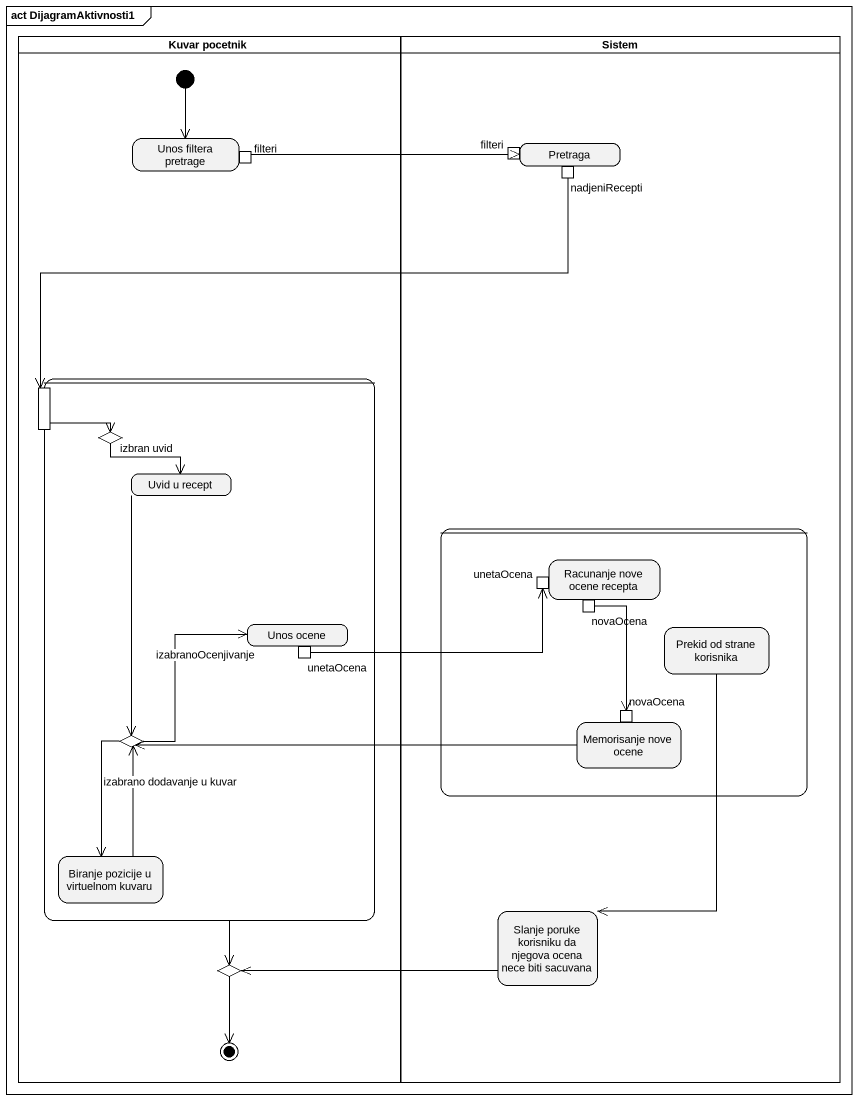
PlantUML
@startuml
mainframe act DijagramAktivnosti1
hide empty description
state "Kuvar pocetnik" as Kuvar_pocetnik <<partition>> {
  state "Unos filtera pretrage" as Unos_filtera_pretrage {
    state filteri <<outputPin>>
  }
  state " " as state1 {
    state pin1 <<inputPin>>
    state choice1 <<choice>>
    state "Uvid u recept" as Uvid_u_recept
    state "Unos ocene" as Unos_ocene {
      state "unetaOcena" as unetaOcena_2 <<outputPin>>
    }
    state choice2 <<choice>>
    state "Biranje pozicije u virtuelnom kuvaru" as Biranje_pozicije_u
  }
  state choice3 <<choice>>
  [*] --> Unos_filtera_pretrage
  choice3 --> [*]
}
state Sistem <<partition>> {
  state Pretraga {
    state "filteri" as filteri_2 <<inputPin>>
    state nadjeniRecepti <<outputPin>>
  }
  state " " as state2 {
    state "Racunanje nove ocene recepta" as Racunanje_nove_ocene_recepta {
      state unetaOcena <<inputPin>>
      state novaOcena <<outputPin>>
    }
    state "Prekid od strane korisnika" as Prekid_od_strane_korisnika
    state "Memorisanje nove ocene" as Memorisanje_nove_ocene {
      state "novaOcena" as novaOcena_2 <<inputPin>>
    }
  }
  state "Slanje poruke korisniku da njegova ocena nece biti sacuvana" as Slanje_poruke_korisniku_da
}
Unos_filtera_pretrage -right-> Pretraga
nadjeniRecepti -left-> pin1
pin1 -right-> choice1
state1 --> choice3
choice1 --> Uvid_u_recept : izbran uvid
Uvid_u_recept --> choice2
novaOcena --> novaOcena_2
Prekid_od_strane_korisnika --> Slanje_poruke_korisniku_da
unetaOcena_2 -right-> unetaOcena
choice2 -up-> Unos_ocene : izabranoOcenjivanje
choice2 --> Biranje_pozicije_u : izabrano dodavanje u kuvar
Memorisanje_nove_ocene -left-> choice2
Biranje_pozicije_u -up-> choice2
Slanje_poruke_korisniku_da -left-> choice3
@enduml
